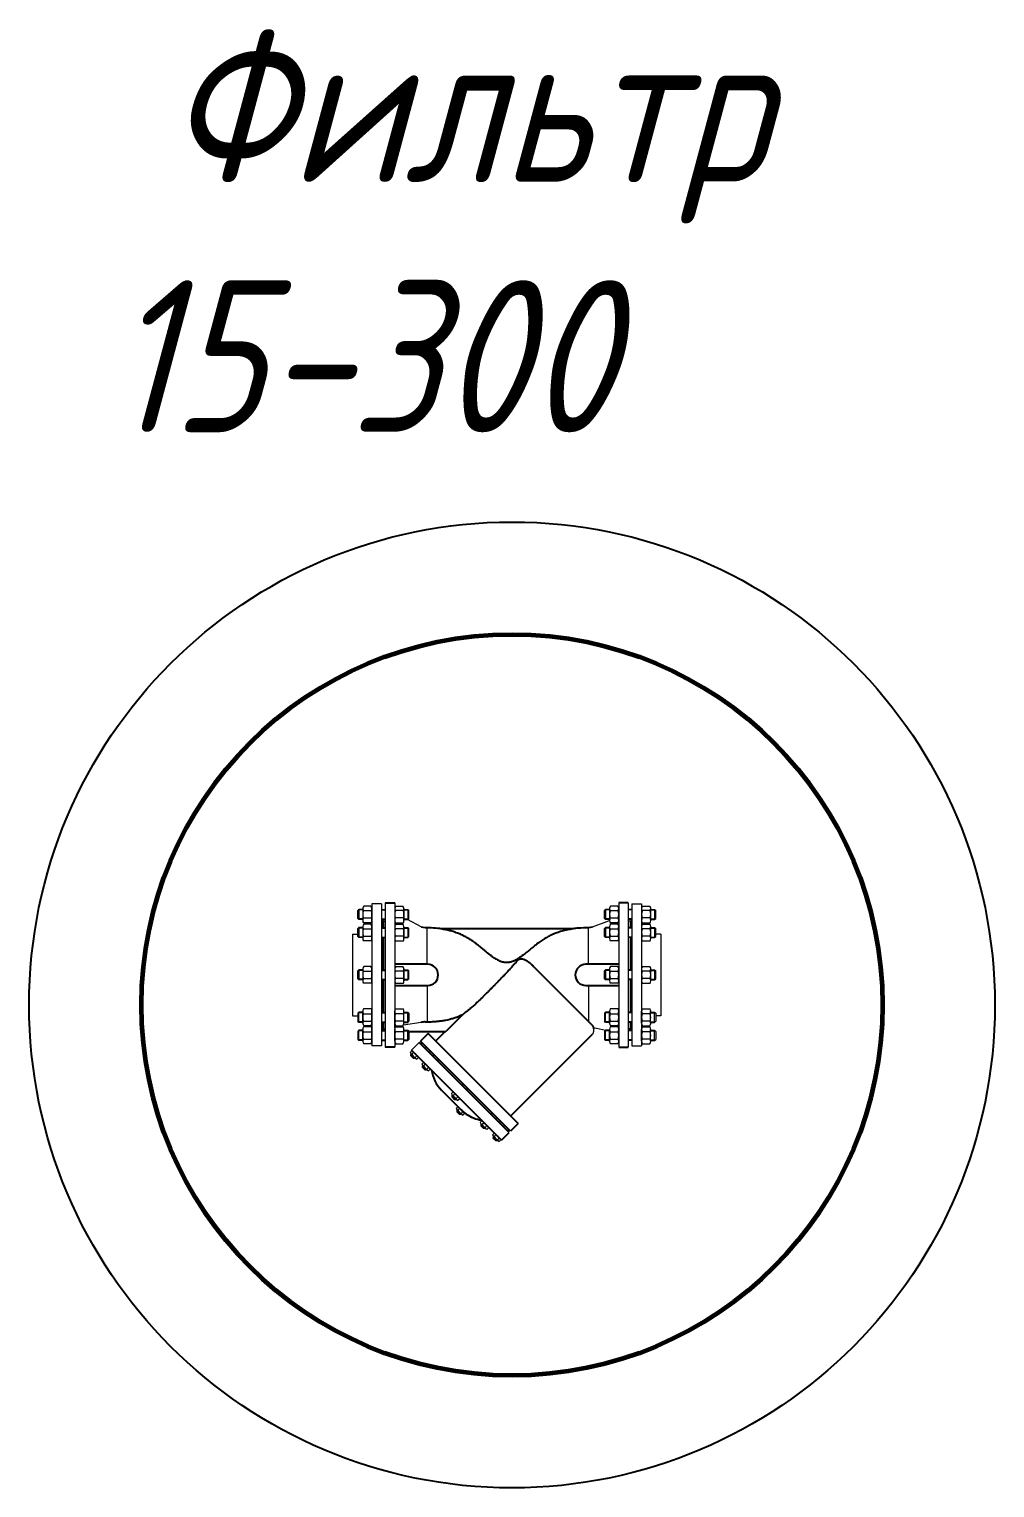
# Model space of a CAD drawing. Header units: metres. Extents: x -2077 to 53851, y -33309 to 16054.
# Drawn here: x 51658 to 53565, y -12562 to -9682 of the extents above; entities that cross this region are included whole.
import ezdxf

# ---------------------------------------------------------------- set-up
doc = ezdxf.new("R2010")
doc.units = ezdxf.units.M
doc.linetypes.add('CENTER', pattern=[2, 1.25, -0.25, 0.25, -0.25])
doc.linetypes.add('K5LT_BASIC', pattern=[0])
for name, color, linetype, lineweight in [('Запорная арматура', 7, 'Continuous', 20), ('Осевые линии', 7, 'CENTER', 9), ('Текст', 7, 'Continuous', 5)]:
    doc.layers.add(name, color=color, linetype=linetype, lineweight=lineweight)
doc.layers.add('Системный слой VIEW1', color=7, linetype='Continuous')
doc.styles.add('CIBT', font='romand.shx', dxfattribs={"width": 0.8, "oblique": 15})

# ---------------------------------------------------------------- blocks, each defined once
blk = doc.blocks.new('*U448')
at = {"layer": 'Запорная арматура', "color": 250, "ltscale": 6}
for p, q in [((-596.3, 129.4), (-598.4, 127.3)), ((-598.4, 111.5), (-598.4, 127.3)), ((-588.4, 128.3), (-597.4, 128.3)), ((-596.3, 129.4), (-596.3, 109.4)), ((-588.4, 129.4), (-596.3, 129.4)), ((-587.3, 126.9), (-571.5, 126.9)), ((-508.4, 126.9), (-524.1, 126.9)), ((-507.2, 129.4), (-499.3, 129.4)), ((-507.2, 128.3), (-498.2, 128.3)), ((-499.3, 129.4), (-499.3, 109.4)), ((-499.3, 129.4), (-497.3, 127.3)), ((-497.3, 111.5), (-497.3, 127.3)), ((-109.1, 129.4), (-111.2, 127.3)), ((-111.2, 111.5), (-111.2, 127.3)), ((-101.2, 128.3), (-110.3, 128.3)), ((-109.1, 129.4), (-109.1, 109.4)), ((-101.2, 129.4), (-109.1, 129.4)), ((-100.1, 126.9), (-84.4, 126.9)), ((-21.2, 126.9), (-36.9, 126.9)), ((-20.1, 129.4), (-12.2, 129.4)), ((-20.1, 128.3), (-11, 128.3)), ((-12.2, 129.4), (-12.2, 109.4)), ((-12.2, 129.4), (-10.1, 127.3)), ((-10.1, 111.5), (-10.1, 127.3)), ((-596.3, 109.4), (-598.4, 111.5)), ((-596.3, 93.7), (-598.4, 91.6)), ((-598.4, 75.8), (-598.4, 91.6)), ((-588.4, 110.5), (-597.4, 110.5)), ((-588.4, 92.6), (-597.4, 92.6)), ((-588.4, 109.4), (-596.3, 109.4)), ((-596.3, 93.7), (-596.3, 73.7)), ((-588.4, 93.7), (-596.3, 93.7)), ((-587.3, 112.4), (-571.6, 112.4)), ((-587.3, 91.2), (-571.5, 91.2)), ((-508.4, 112.4), (-524.1, 112.4)), ((-508.4, 91.2), (-524.1, 91.2)), ((-507.2, 110.5), (-498.2, 110.5)), ((-507.2, 109.4), (-499.3, 109.4)), ((-507.2, 93.7), (-499.3, 93.7)), ((-507.2, 92.6), (-498.2, 92.6)), ((-499.3, 109.4), (-497.3, 111.5)), ((-499.3, 93.7), (-499.3, 73.7)), ((-499.3, 93.7), (-497.3, 91.6)), ((-497.3, 75.8), (-497.3, 91.6)), ((-109.1, 109.4), (-111.2, 111.5)), ((-109.1, 93.7), (-111.2, 91.6)), ((-111.2, 75.8), (-111.2, 91.6)), ((-101.2, 110.5), (-110.3, 110.5)), ((-101.2, 92.6), (-110.3, 92.6)), ((-101.2, 109.4), (-109.1, 109.4)), ((-109.1, 93.7), (-109.1, 73.7)), ((-101.2, 93.7), (-109.1, 93.7)), ((-100.1, 112.4), (-84.4, 112.4)), ((-100.1, 91.2), (-84.4, 91.2)), ((-21.2, 112.4), (-36.9, 112.4)), ((-21.2, 91.2), (-36.9, 91.2)), ((-20.1, 110.5), (-11, 110.5)), ((-20.1, 109.4), (-12.2, 109.4)), ((-20.1, 93.7), (-12.2, 93.7)), ((-20.1, 92.6), (-11, 92.6)), ((-12.2, 109.4), (-10.1, 111.5)), ((-12.2, 93.7), (-12.2, 73.7)), ((-12.2, 93.7), (-10.1, 91.6)), ((-10.1, 75.8), (-10.1, 91.6)), ((-596.3, 73.7), (-598.4, 75.8)), ((-588.4, 74.8), (-597.4, 74.8)), ((-588.4, 73.7), (-596.3, 73.7)), ((-587.3, 76.7), (-571.6, 76.7)), ((-508.4, 76.7), (-524.1, 76.7)), ((-507.2, 74.8), (-498.2, 74.8)), ((-507.2, 73.7), (-499.3, 73.7)), ((-499.3, 73.7), (-497.3, 75.8)), ((-109.1, 73.7), (-111.2, 75.8)), ((-101.2, 74.8), (-110.3, 74.8)), ((-101.2, 73.7), (-109.1, 73.7)), ((-100.1, 76.7), (-84.4, 76.7)), ((-21.2, 76.7), (-36.9, 76.7)), ((-20.1, 74.8), (-11, 74.8)), ((-20.1, 73.7), (-12.2, 73.7)), ((-12.2, 73.7), (-10.1, 75.8)), ((-596.3, 10.1), (-598.4, 8.1)), ((-598.4, -7.8), (-598.4, 8.1)), ((-588.4, 9), (-597.4, 9)), ((-596.3, 10.1), (-596.3, -9.9)), ((-588.4, 10.1), (-596.3, 10.1)), ((-587.3, 7.6), (-571.5, 7.6)), ((-508.4, 7.6), (-524.1, 7.6)), ((-507.2, 10.1), (-499.3, 10.1)), ((-507.2, 9), (-498.2, 9)), ((-499.3, 10.1), (-499.3, -9.9)), ((-499.3, 10.1), (-497.3, 8.1)), ((-497.3, -7.8), (-497.3, 8.1)), ((-109.1, 10.1), (-111.2, 8.1)), ((-111.2, -7.8), (-111.2, 8.1)), ((-101.2, 9), (-110.3, 9)), ((-109.1, 10.1), (-109.1, -9.9)), ((-101.2, 10.1), (-109.1, 10.1)), ((-100.1, 7.6), (-84.4, 7.6)), ((-21.2, 7.6), (-36.9, 7.6)), ((-20.1, 10.1), (-12.2, 10.1)), ((-20.1, 9), (-11, 9)), ((-12.2, 10.1), (-12.2, -9.9)), ((-12.2, 10.1), (-10.1, 8.1)), ((-10.1, -7.8), (-10.1, 8.1)), ((-596.3, -9.9), (-598.4, -7.8)), ((-588.4, -8.7), (-597.4, -8.7)), ((-588.4, -9.9), (-596.3, -9.9)), ((-587.3, -6.9), (-571.6, -6.9)), ((-508.4, -6.9), (-524.1, -6.9)), ((-507.2, -8.7), (-498.2, -8.7)), ((-507.2, -9.9), (-499.3, -9.9)), ((-499.3, -9.9), (-497.3, -7.8)), ((-109.1, -9.9), (-111.2, -7.8)), ((-101.2, -8.7), (-110.3, -8.7)), ((-101.2, -9.9), (-109.1, -9.9)), ((-100.1, -6.9), (-84.4, -6.9)), ((-21.2, -6.9), (-36.9, -6.9)), ((-20.1, -8.7), (-11, -8.7)), ((-20.1, -9.9), (-12.2, -9.9)), ((-12.2, -9.9), (-10.1, -7.8)), ((-596.3, -73.7), (-598.4, -75.8)), ((-598.4, -75.8), (-598.4, -91.6)), ((-588.4, -74.8), (-597.4, -74.8)), ((-596.3, -93.7), (-596.3, -73.7)), ((-588.4, -73.7), (-596.3, -73.7)), ((-587.3, -76.7), (-571.6, -76.7)), ((-508.4, -76.7), (-524.1, -76.7)), ((-507.2, -73.7), (-499.3, -73.7)), ((-507.2, -74.8), (-498.2, -74.8)), ((-499.3, -93.7), (-499.3, -73.7)), ((-499.3, -73.7), (-497.3, -75.8)), ((-497.3, -75.8), (-497.3, -91.6)), ((-109.1, -73.7), (-111.2, -75.8)), ((-111.2, -75.8), (-111.2, -91.6)), ((-101.2, -74.8), (-110.3, -74.8)), ((-109.1, -93.7), (-109.1, -73.7)), ((-101.2, -73.7), (-109.1, -73.7)), ((-100.1, -76.7), (-84.4, -76.7)), ((-21.2, -76.7), (-36.9, -76.7)), ((-20.1, -73.7), (-12.2, -73.7)), ((-20.1, -74.8), (-11, -74.8)), ((-12.2, -93.7), (-12.2, -73.7)), ((-12.2, -73.7), (-10.1, -75.8)), ((-10.1, -75.8), (-10.1, -91.6)), ((-596.3, -93.7), (-598.4, -91.6)), ((-596.3, -109.4), (-598.4, -111.5)), ((-598.4, -111.5), (-598.4, -127.3)), ((-588.4, -92.6), (-597.4, -92.6)), ((-588.4, -110.5), (-597.4, -110.5)), ((-588.4, -93.7), (-596.3, -93.7)), ((-596.3, -129.4), (-596.3, -109.4)), ((-588.4, -109.4), (-596.3, -109.4)), ((-587.3, -91.2), (-571.5, -91.2)), ((-587.3, -112.4), (-571.6, -112.4)), ((-508.4, -91.2), (-524.1, -91.2)), ((-508.4, -112.4), (-524.1, -112.4)), ((-507.2, -92.6), (-498.2, -92.6)), ((-507.2, -93.7), (-499.3, -93.7)), ((-507.2, -109.4), (-499.3, -109.4)), ((-507.2, -110.5), (-498.2, -110.5)), ((-499.3, -93.7), (-497.3, -91.6)), ((-499.3, -129.4), (-499.3, -109.4)), ((-499.3, -109.4), (-497.3, -111.5)), ((-497.3, -111.5), (-497.3, -127.3)), ((-109.1, -93.7), (-111.2, -91.6)), ((-109.1, -109.4), (-111.2, -111.5)), ((-111.2, -111.5), (-111.2, -127.3)), ((-101.2, -92.6), (-110.3, -92.6)), ((-101.2, -110.5), (-110.3, -110.5)), ((-101.2, -93.7), (-109.1, -93.7)), ((-109.1, -129.4), (-109.1, -109.4)), ((-101.2, -109.4), (-109.1, -109.4)), ((-100.1, -91.2), (-84.4, -91.2)), ((-100.1, -112.4), (-84.4, -112.4)), ((-21.2, -91.2), (-36.9, -91.2)), ((-21.2, -112.4), (-36.9, -112.4)), ((-20.1, -92.6), (-11, -92.6)), ((-20.1, -93.7), (-12.2, -93.7)), ((-20.1, -109.4), (-12.2, -109.4)), ((-20.1, -110.5), (-11, -110.5)), ((-12.2, -93.7), (-10.1, -91.6)), ((-12.2, -129.4), (-12.2, -109.4)), ((-12.2, -109.4), (-10.1, -111.5)), ((-10.1, -111.5), (-10.1, -127.3)), ((-596.3, -129.4), (-598.4, -127.3)), ((-588.4, -128.3), (-597.4, -128.3)), ((-588.4, -129.4), (-596.3, -129.4)), ((-587.3, -126.9), (-571.5, -126.9)), ((-508.4, -126.9), (-524.1, -126.9)), ((-507.2, -128.3), (-498.2, -128.3)), ((-507.2, -129.4), (-499.3, -129.4)), ((-499.3, -129.4), (-497.3, -127.3)), ((-109.1, -129.4), (-111.2, -127.3)), ((-101.2, -128.3), (-110.3, -128.3)), ((-101.2, -129.4), (-109.1, -129.4)), ((-100.1, -126.9), (-84.4, -126.9)), ((-21.2, -126.9), (-36.9, -126.9)), ((-20.1, -128.3), (-11, -128.3)), ((-20.1, -129.4), (-12.2, -129.4)), ((-12.2, -129.4), (-10.1, -127.3)), ((-492.8, -156.2), (-494.1, -157.4)), ((-492.3, -156.7), (-494.1, -158.4)), ((-494.1, -157.4), (-486.8, -164.9)), ((-494.1, -157.4), (-494.1, -159.3)), ((-488.6, -164.8), (-494.1, -159.3)), ((-491.7, -156.4), (-488.3, -153.1)), ((-486.8, -164.9), (-488.6, -164.8)), ((-486, -163.2), (-487.8, -164.9)), ((-485.5, -163.7), (-486.8, -164.9)), ((-485.3, -162.9), (-482, -159.6)), ((-469.7, -179.3), (-471, -180.5)), ((-469.2, -179.8), (-471, -181.5)), ((-471, -180.5), (-463.7, -188)), ((-471, -180.5), (-471, -182.4)), ((-465.5, -187.9), (-471, -182.4)), ((-468.6, -179.5), (-465.2, -176.2)), ((-463.7, -188), (-465.5, -187.9)), ((-462.9, -186.3), (-464.7, -188)), ((-462.4, -186.8), (-463.7, -188)), ((-462.2, -186), (-458.9, -182.7)), ((-411.4, -237.7), (-412.6, -238.9)), ((-410.9, -238.2), (-412.6, -239.9)), ((-412.6, -238.9), (-405.3, -246.3)), ((-412.6, -238.9), (-412.6, -240.7)), ((-407.2, -246.3), (-412.6, -240.7)), ((-410.2, -237.9), (-406.9, -234.6)), ((-405.3, -246.3), (-407.2, -246.3)), ((-404.6, -244.6), (-406.3, -246.3)), ((-404.1, -245.1), (-405.3, -246.3)), ((-403.9, -244.3), (-400.5, -241)), ((-401.8, -266.9), (-403, -268.1)), ((-401.3, -267.4), (-403, -269.1)), ((-403, -268.1), (-395.7, -275.6)), ((-403, -268.1), (-403, -270)), ((-397.5, -275.5), (-403, -270)), ((-400.6, -267.1), (-397.2, -263.8)), ((-395.7, -275.6), (-397.5, -275.5)), ((-395, -273.8), (-396.7, -275.5)), ((-394.5, -274.3), (-395.7, -275.6)), ((-394.3, -273.5), (-390.9, -270.2)), ((-354.3, -294.8), (-355.5, -296)), ((-353.8, -295.3), (-355.5, -297)), ((-355.5, -296), (-348.2, -303.4)), ((-355.5, -296), (-355.5, -297.8)), ((-350.1, -303.4), (-355.5, -297.8)), ((-353.1, -295), (-349.8, -291.7)), ((-348.2, -303.4), (-350.1, -303.4)), ((-347.5, -301.7), (-349.2, -303.4)), ((-347, -302.2), (-348.2, -303.4)), ((-346.8, -301.4), (-343.4, -298.1)), ((-328.9, -319.2), (-325.6, -315.9)), ((-331.3, -320.2), (-331.4, -322)), ((-325.9, -327.6), (-331.4, -322)), ((-330.1, -319), (-331.3, -320.2)), ((-329.6, -319.5), (-331.3, -321.2)), ((-331.3, -320.2), (-324, -327.6)), ((-324, -327.6), (-325.9, -327.6)), ((-323.3, -325.9), (-325, -327.6)), ((-322.8, -326.4), (-324, -327.6)), ((-322.6, -325.6), (-319.3, -322.3))]:
    blk.add_line(p, q, dxfattribs=at)
for centre, radius, start, end in [((-564.6, 119.6), 23.8, 162.3508, 197.7845), ((-594.2, 119.6), 23.8, 342.2155, 17.6492), ((-501.5, 119.6), 23.8, 162.3508, 197.7845), ((-531, 119.6), 23.8, 342.2155, 17.6492), ((-77.5, 119.6), 23.8, 162.3508, 197.7845), ((-107, 119.6), 23.8, 342.2155, 17.6492), ((-14.3, 119.6), 23.8, 162.3508, 197.7845), ((-43.8, 119.6), 23.8, 342.2155, 17.6492), ((-564.6, 83.9), 23.8, 162.3508, 197.7845), ((-594.2, 83.9), 23.8, 342.2155, 17.6492), ((-501.5, 83.9), 23.8, 162.3508, 197.7845), ((-531, 83.9), 23.8, 342.2155, 17.6492), ((-77.5, 83.9), 23.8, 162.3508, 197.7845), ((-107, 83.9), 23.8, 342.2155, 17.6492), ((-14.3, 83.9), 23.8, 162.3508, 197.7845), ((-43.8, 83.9), 23.8, 342.2155, 17.6492), ((-564.6, 0.4), 23.8, 162.3508, 197.7845), ((-594.2, 0.4), 23.8, 342.2155, 17.6492), ((-501.5, 0.4), 23.8, 162.3508, 197.7845), ((-531, 0.4), 23.8, 342.2155, 17.6492), ((-77.5, 0.4), 23.8, 162.3508, 197.7845), ((-107, 0.4), 23.8, 342.2155, 17.6492), ((-14.3, 0.4), 23.8, 162.3508, 197.7845), ((-43.8, 0.4), 23.8, 342.2155, 17.6492), ((-564.6, -83.9), 23.8, 162.2155, 197.6492), ((-594.2, -83.9), 23.8, 342.3508, 17.7845), ((-501.5, -83.9), 23.8, 162.2155, 197.6492), ((-531, -83.9), 23.8, 342.3508, 17.7845), ((-77.5, -83.9), 23.8, 162.2155, 197.6492), ((-107, -83.9), 23.8, 342.3508, 17.7845), ((-14.3, -83.9), 23.8, 162.2155, 197.6492), ((-43.8, -83.9), 23.8, 342.3508, 17.7845), ((-564.6, -119.6), 23.8, 162.2155, 197.6492), ((-594.2, -119.6), 23.8, 342.3508, 17.7845), ((-501.5, -119.6), 23.8, 162.2155, 197.6492), ((-531, -119.6), 23.8, 342.3508, 17.7845), ((-77.5, -119.6), 23.8, 162.2155, 197.6492), ((-107, -119.6), 23.8, 342.3508, 17.7845), ((-14.3, -119.6), 23.8, 162.2155, 197.6492), ((-43.8, -119.6), 23.8, 342.3508, 17.7845), ((-478.4, -149.7), 14.9, 206.8785, 242.1215), ((-495.3, -166.3), 14.9, 26.8785, 62.1215), ((-455.3, -172.8), 14.9, 206.8785, 242.1215), ((-472.2, -189.4), 14.9, 26.8785, 62.1215), ((-396.9, -231.1), 14.9, 206.8785, 242.1215), ((-413.8, -247.8), 14.9, 26.8785, 62.1215), ((-387.3, -260.4), 14.9, 206.8785, 242.1215), ((-404.2, -277), 14.9, 26.8785, 62.1215), ((-339.8, -288.2), 14.9, 206.8785, 242.1215), ((-356.7, -304.8), 14.9, 26.8785, 62.1215), ((-332.5, -329), 14.9, 26.8785, 62.1215), ((-315.7, -312.4), 14.9, 206.8785, 242.1215)]:
    blk.add_arc(centre, radius, start, end, dxfattribs=at)
at = {"layer": 'Осевые линии', "color": 0, "linetype": 'ByBlock'}
for p, q in [((-588.4, 130.9), (-588.4, 107.6)), ((-572.3, 136), (-586.5, 136)), ((-551.4, 140), (-570.4, 140)), ((-570.4, 140), (-570.4, -140)), ((-570.4, 130.9), (-570.4, 107.6)), ((-551.4, 140), (-551.4, -140)), ((-551.4, 129.4), (-544.2, 129.4)), ((-551.4, 128.3), (-544.2, 128.3)), ((-544.2, 142.5), (-544.2, -142.5)), ((-525.2, 142.5), (-525.2, -142.5)), ((-525.2, 130.9), (-525.2, 107.6)), ((-523.4, 136), (-509.1, 136)), ((-507.2, 130.9), (-507.2, 107.6)), ((-101.2, 130.9), (-101.2, 107.6)), ((-85.1, 136), (-99.4, 136)), ((-83.2, 142.5), (-83.2, -142.5)), ((-83.2, 130.9), (-83.2, 107.6)), ((-64.2, 142.5), (-64.2, -142.5)), ((-57.1, 129.4), (-64.2, 129.4)), ((-57.1, 128.3), (-64.2, 128.3)), ((-57.1, 140), (-57.1, -140)), ((-57.1, 140), (-38.1, 140)), ((-38.1, 140), (-38.1, -140)), ((-38.1, 130.9), (-38.1, 107.6)), ((-36.2, 136), (-21.9, 136)), ((-20.1, 130.9), (-20.1, 107.6)), ((-588.4, 95.2), (-588.4, 71.9)), ((-571.6, 102.7), (-587.3, 102.7)), ((-572.3, 100.3), (-586.5, 100.3)), ((-570.4, 95.2), (-570.4, 71.9)), ((-551.4, 110.5), (-544.2, 110.5)), ((-551.4, 109.4), (-544.2, 109.4)), ((-548.4, 106), (-551.4, 108.9)), ((-551.4, 93.7), (-544.2, 93.7)), ((-551.4, 92.6), (-544.2, 92.6)), ((-548.4, 106.2), (-544.2, 106.2)), ((-548.4, 106), (-548.4, 93.7)), ((-525.2, 95.2), (-525.2, 71.9)), ((-524.1, 102.7), (-508.4, 102.7)), ((-523.4, 100.3), (-509.1, 100.3)), ((-507.2, 95.2), (-507.2, 71.9)), ((-473.4, 94.9), (-500.1, 109.4)), ((-461.6, 21), (-461.6, 93.5)), ((-143.1, 20.9), (-143.1, 93.4)), ((-135, 94.9), (-101.2, 107.6)), ((-101.2, 95.2), (-101.2, 71.9)), ((-84.4, 102.7), (-100.1, 102.7)), ((-85.1, 100.3), (-99.4, 100.3)), ((-83.2, 95.2), (-83.2, 71.9)), ((-57.1, 110.5), (-64.2, 110.5)), ((-57.1, 109.4), (-64.2, 109.4)), ((-60.1, 106.2), (-64.2, 106.2)), ((-57.1, 93.7), (-64.2, 93.7)), ((-57.1, 92.6), (-64.2, 92.6)), ((-60.1, 106), (-57.1, 108.9)), ((-60.1, 106), (-60.1, 93.7)), ((-38.1, 95.2), (-38.1, 71.9)), ((-36.9, 102.7), (-21.2, 102.7)), ((-36.2, 100.3), (-21.9, 100.3)), ((-20.1, 95.2), (-20.1, 71.9)), ((-608.5, 80.5), (-608.5, -80.5)), ((-608.5, 80.5), (-598.4, 80.5)), ((-571.6, 67), (-587.3, 67)), ((-551.4, 74.8), (-544.2, 74.8)), ((-551.4, 73.7), (-544.2, 73.7)), ((-524.1, 67), (-508.4, 67)), ((-84.4, 67), (-100.1, 67)), ((-57.1, 74.8), (-64.2, 74.8)), ((-57.1, 73.7), (-64.2, 73.7)), ((-36.9, 67), (-21.2, 67)), ((0, 80.5), (-10.1, 80.5)), ((0, 80.5), (0, -80.5)), ((-588.4, 11.7), (-588.4, -11.7)), ((-572.3, 16.8), (-586.5, 16.8)), ((-570.4, 11.7), (-570.4, -11.7)), ((-551.4, 10.1), (-544.2, 10.1)), ((-551.4, 9), (-544.2, 9)), ((-525.2, 11.7), (-525.2, -11.7)), ((-523.4, 16.8), (-509.1, 16.8)), ((-507.2, 11.7), (-507.2, -11.7)), ((-101.2, 11.7), (-101.2, -11.7)), ((-85.1, 16.8), (-99.4, 16.8)), ((-83.2, 11.7), (-83.2, -11.7)), ((-57.1, 10.1), (-64.2, 10.1)), ((-57.1, 9), (-64.2, 9)), ((-38.1, 11.7), (-38.1, -11.7)), ((-36.2, 16.8), (-21.9, 16.8)), ((-20.1, 11.7), (-20.1, -11.7)), ((-571.6, -16.5), (-587.3, -16.5)), ((-551.4, -8.7), (-544.2, -8.7)), ((-551.4, -9.9), (-544.2, -9.9)), ((-548.4, -9.9), (-548.4, -73.7)), ((-524.1, -16.5), (-508.4, -16.5)), ((-461.6, -20.8), (-461.6, -92.5)), ((-143.1, -20.9), (-143.1, -91.4)), ((-84.4, -16.5), (-100.1, -16.5)), ((-57.1, -8.7), (-64.2, -8.7)), ((-57.1, -9.9), (-64.2, -9.9)), ((-60.1, -9.9), (-60.1, -73.7)), ((-36.9, -16.5), (-21.2, -16.5)), ((-608.5, -80.5), (-598.4, -80.5)), ((-588.4, -95.2), (-588.4, -71.9)), ((-571.6, -67), (-587.3, -67)), ((-570.4, -95.2), (-570.4, -71.9)), ((-551.4, -73.7), (-544.2, -73.7)), ((-551.4, -74.8), (-544.2, -74.8)), ((-525.2, -105.3), (-525.2, -70.8)), ((-525.2, -95.2), (-525.2, -71.9)), ((-524.1, -67), (-508.4, -67)), ((-507.2, -95.2), (-507.2, -71.9)), ((-101.2, -95.2), (-101.2, -71.9)), ((-84.4, -67), (-100.1, -67)), ((-83.2, -105.3), (-83.2, -70.8)), ((-83.2, -95.2), (-83.2, -71.9)), ((-57.1, -73.7), (-64.2, -73.7)), ((-57.1, -74.8), (-64.2, -74.8)), ((-38.1, -95.2), (-38.1, -71.9)), ((-36.9, -67), (-21.2, -67)), ((-20.1, -95.2), (-20.1, -71.9)), ((0, -80.5), (-10.1, -80.5)), ((-588.4, -130.9), (-588.4, -107.6)), ((-571.6, -102.7), (-587.3, -102.7)), ((-572.3, -100.3), (-586.5, -100.3)), ((-570.4, -130.9), (-570.4, -107.6)), ((-551.4, -92.6), (-544.2, -92.6)), ((-551.4, -93.7), (-544.2, -93.7)), ((-548.4, -106), (-551.4, -109.1)), ((-551.4, -109.4), (-544.2, -109.4)), ((-551.4, -110.5), (-544.2, -110.5)), ((-548.4, -93.7), (-548.4, -106)), ((-548.4, -106.2), (-544.2, -106.2)), ((-525.2, -130.9), (-525.2, -107.6)), ((-524.1, -102.7), (-508.4, -102.7)), ((-523.4, -100.3), (-509.1, -100.3)), ((-473.4, -93.9), (-508.4, -99.3)), ((-507.2, -130.9), (-507.2, -107.6)), ((-133, -104), (-109.1, -109.4)), ((-101.2, -130.9), (-101.2, -107.6)), ((-84.4, -102.7), (-100.1, -102.7)), ((-85.1, -100.3), (-99.4, -100.3)), ((-83.2, -130.9), (-83.2, -107.6)), ((-57.1, -92.6), (-64.2, -92.6)), ((-57.1, -93.7), (-64.2, -93.7)), ((-60.1, -106.2), (-64.2, -106.2)), ((-57.1, -109.4), (-64.2, -109.4)), ((-57.1, -110.5), (-64.2, -110.5)), ((-60.1, -93.7), (-60.1, -106)), ((-60.1, -106), (-57.1, -109.1)), ((-38.1, -130.9), (-38.1, -107.6)), ((-36.9, -102.7), (-21.2, -102.7)), ((-36.2, -100.3), (-21.9, -100.3)), ((-20.1, -130.9), (-20.1, -107.6)), ((-572.3, -136), (-586.5, -136)), ((-551.4, -140), (-570.4, -140)), ((-551.4, -128.3), (-544.2, -128.3)), ((-551.4, -129.4), (-544.2, -129.4)), ((-523.4, -136), (-509.1, -136)), ((-477.3, -133.6), (-492.2, -148.3)), ((-85.1, -136), (-99.4, -136)), ((-57.1, -128.3), (-64.2, -128.3)), ((-57.1, -129.4), (-64.2, -129.4)), ((-57.1, -140), (-38.1, -140)), ((-36.2, -136), (-21.9, -136)), ((-491.7, -149.7), (-495.1, -153)), ((-493.9, -155.1), (-484.1, -165.1)), ((-489.5, -150.9), (-479.8, -160.8)), ((-478.6, -163), (-481.9, -166.3)), ((-468.6, -172.8), (-472, -176.1)), ((-470.8, -178.2), (-461, -188.2)), ((-466.4, -174), (-456.7, -183.9)), ((-455.5, -186.1), (-458.8, -189.4)), ((-410.2, -231.1), (-413.6, -234.4)), ((-412.5, -236.6), (-402.7, -246.5)), ((-408.1, -232.4), (-398.3, -242.3)), ((-397.1, -244.5), (-400.5, -247.8)), ((-400.6, -260.4), (-404, -263.7)), ((-402.8, -265.8), (-393.1, -275.8)), ((-398.4, -261.6), (-388.7, -271.5)), ((-387.5, -273.7), (-390.9, -277)), ((-353.2, -288.2), (-356.5, -291.5)), ((-355.4, -293.7), (-345.6, -303.6)), ((-351, -289.5), (-341.2, -299.4)), ((-340, -301.6), (-343.4, -304.9)), ((-329, -312.4), (-332.3, -315.7)), ((-326.8, -313.7), (-317.1, -323.5)), ((-331.2, -317.9), (-321.4, -327.8)), ((-315.9, -325.7), (-319.2, -329))]:
    blk.add_line(p, q, dxfattribs=at)
for points in [[(-133.3, -112.8), (-133.5, -113.6), (-133.7, -114.6), (-133.9, -115.6), (-134.3, -116.1), (-134.7, -116.5), (-135, -116.9)], [(-132.8, -106.2), (-132.8, -108.5), (-132.9, -109.6), (-133.1, -110.8), (-133.2, -111.9), (-133.2, -112.4), (-133.3, -112.8)]]:
    blk.add_lwpolyline(points, dxfattribs=at)
for centre, radius, start, end in [((-580.5, 130.9), 7.89, 139.5033, 210.8609), ((-578.3, 130.9), 7.89, 329.1391, 40.4967), ((-517.4, 130.9), 7.89, 139.5033, 210.8609), ((-515.1, 130.9), 7.89, 329.1391, 40.4967), ((-93.4, 130.9), 7.89, 139.5033, 210.8609), ((-91.1, 130.9), 7.89, 329.1391, 40.4967), ((-30.2, 130.9), 7.89, 139.5033, 210.8609), ((-27.9, 130.9), 7.89, 329.1391, 40.4967), ((-577.7, 107.6), 10.7, 153.3692, 207.0181), ((-580.5, 95.2), 7.89, 139.5033, 210.8609), ((-578.3, 95.2), 7.89, 329.1391, 40.4967), ((-581.1, 107.6), 10.7, 332.9819, 26.6308), ((-514.6, 107.6), 10.7, 153.3692, 207.0181), ((-517.4, 95.2), 7.89, 139.5033, 210.8609), ((-515.1, 95.2), 7.89, 329.1391, 40.4967), ((-517.9, 107.6), 10.7, 332.9819, 26.6308), ((-90.6, 107.6), 10.7, 153.3692, 207.0181), ((-93.4, 95.2), 7.89, 139.5033, 210.8609), ((-91.1, 95.2), 7.89, 329.1391, 40.4967), ((-93.9, 107.6), 10.7, 332.9819, 26.6308), ((-27.4, 107.6), 10.7, 153.3692, 207.0181), ((-30.2, 95.2), 7.89, 139.5033, 210.8609), ((-27.9, 95.2), 7.89, 329.1391, 40.4967), ((-30.7, 107.6), 10.7, 332.9819, 26.6308), ((-577.7, 71.9), 10.7, 153.3692, 207.0181), ((-581.1, 71.9), 10.7, 332.9819, 26.6308), ((-514.6, 71.9), 10.7, 153.3692, 207.0181), ((-517.9, 71.9), 10.7, 332.9819, 26.6308), ((-90.6, 71.9), 10.7, 153.3692, 207.0181), ((-93.9, 71.9), 10.7, 332.9819, 26.6308), ((-27.4, 71.9), 10.7, 153.3692, 207.0181), ((-30.7, 71.9), 10.7, 332.9819, 26.6308), ((-580.5, 11.7), 7.89, 139.5033, 210.8609), ((-578.3, 11.7), 7.89, 329.1391, 40.4967), ((-517.4, 11.7), 7.89, 139.5033, 210.8609), ((-515.1, 11.7), 7.89, 329.1391, 40.4967), ((-93.4, 11.7), 7.89, 139.5033, 210.8609), ((-91.1, 11.7), 7.89, 329.1391, 40.4967), ((-30.2, 11.7), 7.89, 139.5033, 210.8609), ((-27.9, 11.7), 7.89, 329.1391, 40.4967), ((-577.7, -11.7), 10.7, 153.3692, 207.0181), ((-581.1, -11.7), 10.7, 332.9819, 26.6308), ((-514.6, -11.7), 10.7, 153.3692, 207.0181), ((-517.9, -11.7), 10.7, 332.9819, 26.6308), ((-90.6, -11.7), 10.7, 153.3692, 207.0181), ((-93.9, -11.7), 10.7, 332.9819, 26.6308), ((-27.4, -11.7), 10.7, 153.3692, 207.0181), ((-30.7, -11.7), 10.7, 332.9819, 26.6308), ((-577.7, -71.9), 10.7, 152.9819, 206.6308), ((-581.1, -71.9), 10.7, 333.3692, 27.0181), ((-514.6, -71.9), 10.7, 152.9819, 206.6308), ((-517.9, -71.9), 10.7, 333.3692, 27.0181), ((-90.6, -71.9), 10.7, 152.9819, 206.6308), ((-93.9, -71.9), 10.7, 333.3692, 27.0181), ((-27.4, -71.9), 10.7, 152.9819, 206.6308), ((-30.7, -71.9), 10.7, 333.3692, 27.0181), ((-580.5, -95.2), 7.89, 149.1391, 220.4967), ((-577.7, -107.6), 10.7, 152.9819, 206.6308), ((-578.3, -95.2), 7.89, 319.5033, 30.8609), ((-581.1, -107.6), 10.7, 333.3692, 27.0181), ((-517.4, -95.2), 7.89, 149.1391, 220.4967), ((-514.6, -107.6), 10.7, 152.9819, 206.6308), ((-515.1, -95.2), 7.89, 319.5033, 30.8609), ((-517.9, -107.6), 10.7, 333.3692, 27.0181), ((-93.4, -95.2), 7.89, 149.1391, 220.4967), ((-90.6, -107.6), 10.7, 152.9819, 206.6308), ((-91.1, -95.2), 7.89, 319.5033, 30.8609), ((-93.9, -107.6), 10.7, 333.3692, 27.0181), ((-30.2, -95.2), 7.89, 149.1391, 220.4967), ((-27.4, -107.6), 10.7, 152.9819, 206.6308), ((-27.9, -95.2), 7.89, 319.5033, 30.8609), ((-30.7, -107.6), 10.7, 333.3692, 27.0181), ((-580.5, -130.9), 7.89, 149.1391, 220.4967), ((-578.3, -130.9), 7.89, 319.5033, 30.8609), ((-517.4, -130.9), 7.89, 149.1391, 220.4967), ((-515.1, -130.9), 7.89, 319.5033, 30.8609), ((-93.4, -130.9), 7.89, 149.1391, 220.4967), ((-91.1, -130.9), 7.89, 319.5033, 30.8609), ((-30.2, -130.9), 7.89, 149.1391, 220.4967), ((-27.9, -130.9), 7.89, 319.5033, 30.8609), ((-490.6, -152), 4.54, 192.2347, 256.7652), ((-492.7, -154.1), 4.54, 12.2348, 76.7653), ((-480.9, -161.9), 4.54, 192.2075, 256.7926), ((-483, -164), 4.54, 12.2074, 76.7925), ((-467.5, -175.1), 4.54, 192.2347, 256.7652), ((-469.6, -177.2), 4.54, 12.2348, 76.7653), ((-457.8, -185), 4.54, 192.2075, 256.7926), ((-459.9, -187.1), 4.54, 12.2074, 76.7925), ((-409.2, -233.4), 4.54, 192.2347, 256.7652), ((-411.3, -235.6), 4.54, 12.2348, 76.7653), ((-399.5, -243.3), 4.54, 192.2075, 256.7926), ((-401.6, -245.5), 4.54, 12.2074, 76.7925), ((-399.6, -262.7), 4.54, 192.2347, 256.7652), ((-401.7, -264.8), 4.54, 12.2348, 76.7653), ((-389.8, -272.6), 4.54, 192.2075, 256.7926), ((-392, -274.7), 4.54, 12.2074, 76.7925), ((-352.1, -290.5), 4.54, 192.2347, 256.7652), ((-354.2, -292.6), 4.54, 12.2348, 76.7653), ((-342.4, -300.4), 4.54, 192.2075, 256.7926), ((-344.5, -302.5), 4.54, 12.2074, 76.7925), ((-327.9, -314.7), 4.54, 192.2347, 256.7652), ((-330, -316.8), 4.54, 12.2348, 76.7653), ((-318.2, -324.6), 4.54, 192.2075, 256.7926), ((-320.3, -326.7), 4.54, 12.2074, 76.7925)]:
    blk.add_arc(centre, radius, start, end, dxfattribs=at)
at = {"layer": 'Системный слой VIEW1', "color": 7, "linetype": 'K5LT_BASIC'}
for p, q in [((-544.2, 142.5), (-525.2, 142.5)), ((-64.2, 142.5), (-83.2, 142.5)), ((-548.4, 106.2), (-548.4, 93.7)), ((-473.4, 94.9), (-465.6, 93.5)), ((-173.4, 90.7), (-434.5, 90.7)), ((-143.1, 93.4), (-135, 94.9)), ((-60.1, 106.2), (-60.1, 93.7)), ((-548.4, 73.7), (-548.4, 10.1)), ((-60.1, 73.7), (-60.1, 10.1)), ((-460.5, 20.9), (-525.2, 20.9)), ((-251.4, 16.9), (-136.9, -97.6)), ((-83.2, 20.9), (-148, 20.9)), ((-548.4, -9.9), (-548.4, -73.7)), ((-525.2, -20.9), (-460.5, -20.9)), ((-148, -20.9), (-83.2, -20.9)), ((-60.1, -9.9), (-60.1, -73.7)), ((-390.7, -77.9), (-424.4, -111.6)), ((-548.4, -93.7), (-548.4, -106.2)), ((-497.3, -111.6), (-424.4, -111.6)), ((-444.8, -130.6), (-425.7, -111.6)), ((-60.1, -93.7), (-60.1, -106.2)), ((-525.2, -142.5), (-544.2, -142.5)), ((-299.7, -311.2), (-477.3, -133.6)), ((-459.6, -115.8), (-474.4, -130.6)), ((-296.8, -308.2), (-474.4, -130.6)), ((-474.4, -136.6), (-471.4, -133.6)), ((-465.5, -145.4), (-462.5, -142.5)), ((-282, -293.4), (-459.6, -115.8)), ((-296.8, -278.6), (-135, -116.9)), ((-83.2, -142.5), (-64.2, -142.5)), ((-314.5, -326), (-492.2, -148.3)), ((-457.6, -153.3), (-454.6, -150.4)), ((-450.5, -160.4), (-447.6, -157.4)), ((-441.6, -169.3), (-438.7, -166.3)), ((-395.5, -264.8), (-432.9, -227.3)), ((-393, -218), (-390, -215)), ((-384.1, -226.8), (-381.1, -223.9)), ((-335.4, -275.5), (-332.4, -272.6)), ((-326.5, -284.4), (-323.6, -281.4)), ((-319.4, -291.5), (-316.5, -288.5)), ((-314.5, -326), (-299.7, -311.2)), ((-311.6, -299.4), (-308.6, -296.4)), ((-302.7, -308.2), (-299.7, -305.3)), ((-282, -293.4), (-296.8, -308.2))]:
    blk.add_line(p, q, dxfattribs=at)
for centre, radius, start, end in [((-460.5, 0), 20.9, 270, 90), ((-148, 0), 20.9, 90, 270), ((-383.6, -178), 69.8, 188.1301, 225), ((-344.1, -217.5), 69.8, 234.9742, 261.8699)]:
    blk.add_arc(centre, radius, start, end, dxfattribs=at)
for points, knots in [([(-465.6, 93.5), (-465.6, 93.5), (-465.6, 93.5), (-464.4, 93.5), (-463.3, 93.5), (-450.5, 93.5), (-438.9, 92.7), (-427.5, 90.7)], [0.5618802, 0.5618802, 0.5618802, 0.5618802, 0.5618809, 0.5618809, 0.5862452, 0.5862452, 0.8369898, 0.8369898, 0.8369898, 0.8369898]), ([(-173.4, 90.7), (-177.1, 90.2), (-184.6, 89), (-195.2, 86.4), (-204.9, 83.3), (-213.1, 80.1), (-219.4, 77.1), (-224.4, 74.5), (-228.8, 72), (-233, 69.3), (-237.1, 66.6), (-241.3, 63.5), (-246.2, 59.8), (-252, 55.2), (-258.6, 49.7), (-265.3, 44.3), (-271.3, 39.5), (-276.5, 35.7), (-281.1, 32.7), (-285.3, 30.1), (-289.2, 28.1), (-292.8, 26.5), (-296.2, 25.3), (-299.2, 24.6), (-301.7, 24.3), (-303.8, 24.2), (-305.8, 24.2), (-308.1, 24.4), (-310.4, 24.8), (-312.7, 25.4), (-315.3, 26.2), (-318.2, 27.4), (-321.7, 29.1), (-325.1, 31.1), (-328.7, 33.3), (-332.6, 36), (-337.1, 39.3), (-342, 43.2), (-347, 47.2), (-351.5, 51), (-355.8, 54.5), (-359.9, 57.8), (-364.1, 61.1), (-368.1, 64.2), (-371.8, 66.8), (-375.1, 69.1), (-378.9, 71.5), (-383.9, 74.4), (-390.2, 77.7), (-397.7, 81.1), (-406, 84.2), (-414.4, 86.8), (-422.3, 88.6), (-428.9, 89.9), (-432.8, 90.5), (-434.5, 90.7)], [0, 0, 0, 0, 2.08404, 4.150885, 6.183337, 7.854119, 9.171829, 10.137458, 11.086882, 12.008195, 12.917601, 13.883735, 14.918502, 16.340854, 18.033308, 19.767518, 21.206111, 22.348097, 23.390404, 24.307037, 25.134834, 25.873246, 26.547719, 27.146309, 27.609709, 27.956891, 28.338358, 28.764718, 29.23597, 29.660337, 30.118485, 30.741875, 31.46091, 32.247509, 32.995984, 33.849509, 34.904982, 36.145594, 37.381081, 38.486952, 39.483159, 40.461521, 41.472166, 42.479368, 43.321275, 44.003434, 44.777281, 45.8405, 47.259117, 48.809785, 50.490312, 52.255949, 53.7876, 55.04271, 56, 56, 56, 56]), ([(-180.6, 90.7), (-178.2, 91.1), (-175.8, 91.5), (-169.9, 92.3), (-166.3, 92.6), (-156.2, 93.3), (-149.6, 93.5), (-143.1, 93.4)], [1.1032405, 1.1032405, 1.1032405, 1.1032405, 1.154997, 1.154997, 1.2331442, 1.2331442, 1.3740119, 1.3740119, 1.3740119, 1.3740119]), ([(-282.9, 28.7), (-282.8, 28.8), (-282.7, 29), (-282.4, 29.3), (-282, 29.6), (-281.7, 29.9), (-281.3, 30.2), (-280.9, 30.5), (-280.5, 30.8), (-280, 31), (-279.5, 31.2), (-278.9, 31.5), (-278.3, 31.7), (-277.6, 31.8), (-277, 31.9), (-276.4, 31.9), (-275.9, 31.9), (-275.3, 31.9), (-274.8, 31.9), (-274.1, 31.8), (-273.4, 31.7), (-272.6, 31.5), (-271.6, 31.3), (-270.5, 30.9), (-269.2, 30.4), (-267.7, 29.7), (-266, 28.8), (-264, 27.6), (-261.8, 26.1), (-259.4, 24.2), (-256.8, 22.1), (-254.2, 19.6), (-252.3, 17.8), (-251.4, 16.9)], [0, 0, 0, 0, 0.251757, 0.57816, 0.895289, 1.203144, 1.484556, 1.815551, 2.153244, 2.440158, 2.781982, 3.23805, 3.806145, 4.416158, 4.98193, 5.505679, 5.9867, 6.4947, 7.100318, 7.776574, 8.567129, 9.401344, 10.454129, 11.681823, 13.215677, 14.88078, 16.924556, 19.215756, 21.870553, 24.641523, 27.644842, 30.764334, 34, 34, 34, 34]), ([(-282.9, 28.7), (-283.3, 28.2), (-284.2, 27.1), (-285.6, 25.5), (-287.1, 23.7), (-289, 21.5), (-291.4, 18.7), (-294.1, 15.7), (-296.6, 12.9), (-298.7, 10.7), (-301, 8.1), (-303.2, 5.8), (-305.4, 3.4), (-307.2, 1.6), (-308.9, -0.3), (-310.7, -2.2), (-312.7, -4.3), (-315.2, -6.8), (-318.3, -10), (-321.8, -13.6), (-325.6, -17.5), (-329.3, -21.3), (-333, -25), (-336.8, -28.9), (-340.9, -33), (-345.6, -37.7), (-350.5, -42.6), (-355.3, -47.3), (-359.7, -51.6), (-363.7, -55.3), (-367.3, -58.7), (-370.6, -61.7), (-373.6, -64.2), (-376.2, -66.5), (-378.6, -68.5), (-380.9, -70.4), (-383.1, -72.1), (-385.1, -73.7), (-386.7, -75), (-388, -75.9), (-389, -76.7), (-389.9, -77.3), (-390.4, -77.7), (-390.7, -77.9)], [0, 0, 0, 0, 0.64038, 1.281335, 1.922867, 2.780162, 3.854949, 5.148381, 6.23425, 7.110255, 7.779988, 9.142609, 9.839668, 10.549814, 11.264131, 11.990073, 12.723471, 13.717847, 14.970546, 16.479797, 17.986758, 19.483076, 20.965186, 22.436628, 24.034857, 25.878226, 27.929829, 29.88139, 31.585576, 33.069959, 34.497791, 35.769577, 36.891142, 37.860082, 38.801982, 39.710976, 40.597651, 41.464369, 42.178812, 42.743915, 43.164077, 43.582771, 44, 44, 44, 44]), ([(-418.6, -87.8), (-416.2, -87.2), (-411.4, -85.9), (-404.7, -83.8), (-397.8, -81.2), (-393.3, -79.2), (-390.7, -77.9)], [0, 0, 0, 0, 1.75, 3.5, 4.958333, 7, 7, 7, 7]), ([(-465.6, -92.5), (-463.6, -92.5), (-459.6, -92.5), (-453.7, -92.4), (-447.2, -92.1), (-440, -91.5), (-432.1, -90.5), (-425, -89.2), (-420.5, -88.3), (-418.6, -87.8)], [0, 0, 0, 0, 1.25, 2.5, 3.75, 5.416667, 7.083333, 8.75, 10, 10, 10, 10]), ([(-136.9, -97.6), (-136.4, -98.1), (-135.7, -98.9), (-134.9, -100.1), (-134.3, -101.1), (-133.8, -102.2), (-133.4, -103.4), (-133, -104.6), (-132.9, -105.6), (-132.8, -106.1), (-132.8, -106.2)], [0, 0, 0, 0, 1.988157, 3.016753, 4.072963, 5.170594, 6.309647, 7.503927, 8.739629, 8.993545, 8.993545, 8.993545, 8.993545]), ([(-393.4, -266.7), (-392.7, -267.4), (-391.5, -268.5), (-390, -269.8), (-388.9, -270.8), (-387.7, -271.8), (-386.1, -273), (-384.9, -273.9), (-384.1, -274.5)], [0, 0, 0, 0, 2.25, 3.375, 4.5, 5.625, 6.75, 9, 9, 9, 9])]:
    blk.add_open_spline(points, degree=3, knots=knots, dxfattribs=at)
for points in [[(-465.6, -92.5), (-468.2, -93), (-470.8, -93.4), (-473.5, -93.9)], [(-395.5, -264.8), (-394.8, -265.5), (-394.1, -266.1), (-393.4, -266.7)]]:
    blk.add_open_spline(points, degree=3, dxfattribs=at)

msp = doc.modelspace()

# ---------------------------------------------------------------- linework, layer by layer
msp.add_circle((52611.6911, -11608.548), 953.2797)
at = {"lineweight": 60}
msp.add_circle((52611.6911, -11608.548), 731.5381, dxfattribs=at)

# ---------------------------------------------------------------- block references
msp.add_blockref('*U448', (52905.5585, -11549.2834, -121.4519))

# ---------------------------------------------------------------- texts
at = {"layer": 'Текст', "style": 'CIBT', "oblique": 15, "width": 0.8}
for s, p in [('Фильтр', (51926.5136, -9984.3105, -121.4519)), ('15-300', (51814.1998, -10478.0202, -121.4519))]:
    msp.add_text(s, height=300, dxfattribs=at).set_placement(p)

doc.saveas('drawing.dxf')
